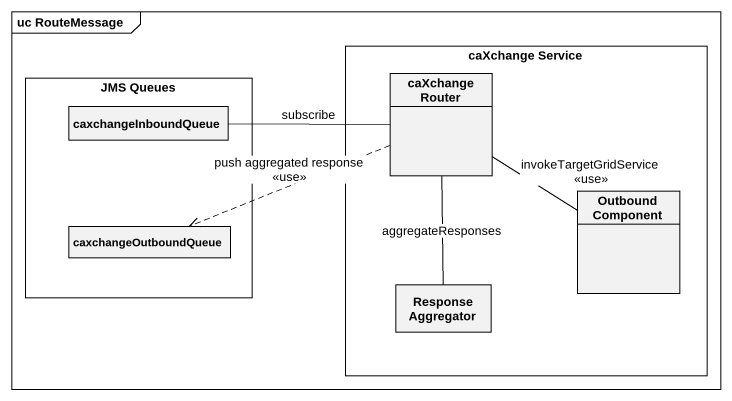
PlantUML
@startuml
mainframe uc RouteMessage
hide circle
hide empty members
rectangle "JMS Queues" as JMS_Queues {
  class caxchangeInboundQueue
  class caxchangeOutboundQueue
}
rectangle "caXchange Service" as caXchange_Service {
  class "caXchange Router" as caXchange_Router
  class "Outbound Component" as Outbound_Component
  class "Response Aggregator" as Response_Aggregator
}
caXchange_Router -left- caxchangeInboundQueue : subscribe
caXchange_Router -- Outbound_Component : invokeTargetGridService\n<<use>>
caXchange_Router .left.> caxchangeOutboundQueue : push aggregated response\n<<use>>
caXchange_Router -- Response_Aggregator : aggregateResponses
@enduml
